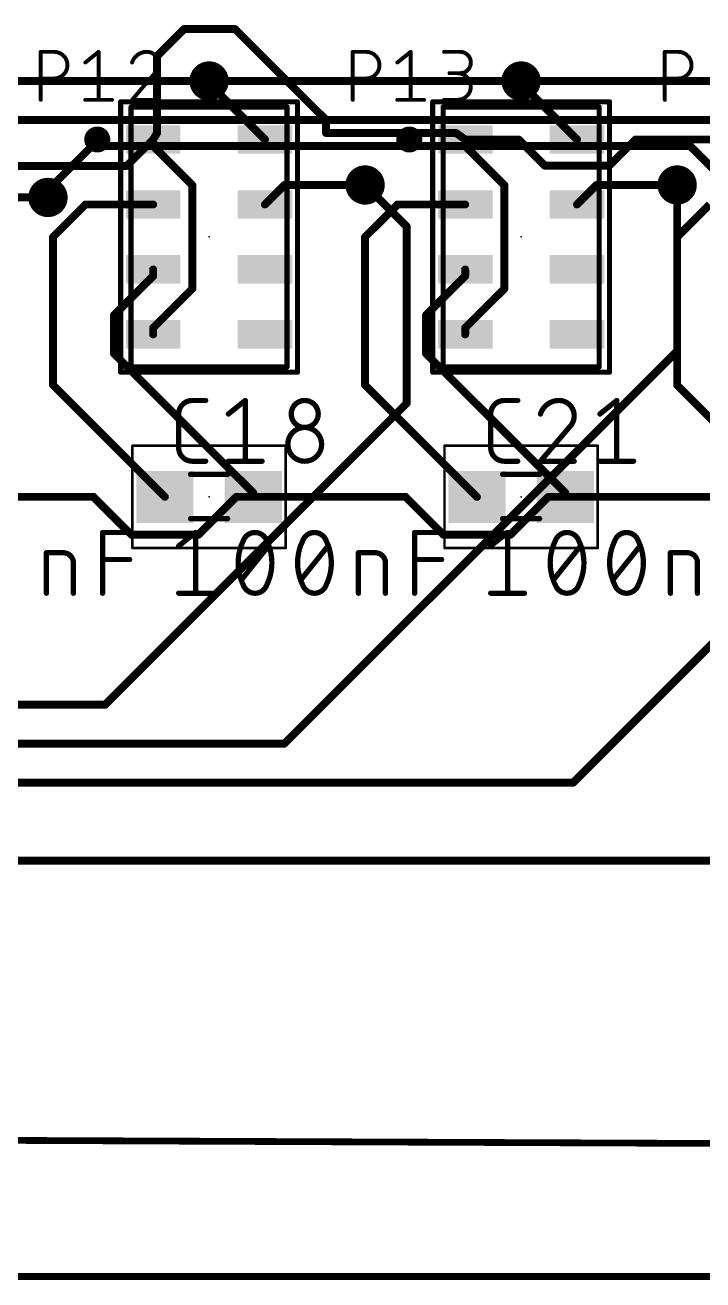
# Model space of a CAD drawing. Extents: x -6 to 135, y -6 to 36.
# Drawn here: x 93.46 to 106.5, y -4.07 to 20.08 of the extents above; entities that cross this region are included whole.
import ezdxf

# ---------------------------------------------------------------- set-up
doc = ezdxf.new("R2010")
doc.units = 0
for name, color, linetype in [('1', 12, 'CONTINUOUS'), ('16', 132, 'CONTINUOUS'), ('18', 110, 'CONTINUOUS'), ('20', 31, 'CONTINUOUS'), ('21', 253, 'CONTINUOUS'), ('23', 53, 'CONTINUOUS'), ('25', 253, 'CONTINUOUS'), ('27', 253, 'CONTINUOUS'), ('39', 12, 'CONTINUOUS'), ('47', 253, 'CONTINUOUS'), ('51', 253, 'CONTINUOUS')]:
    doc.layers.add(name, color=color, linetype=linetype)

# ---------------------------------------------------------------- blocks, each defined once
blk = doc.blocks.new('RECT')
blk.add_solid([(-0.5, -0.5), (0.5, -0.5), (-0.5, 0.5), (0.5, 0.5)])
blk = doc.blocks.new('ROUNDV')
at = {"const_width": 0.5}
blk.add_lwpolyline([(0, -0.25, 1), (0, 0.25, 1), (0, -0.25)], format="xyb", dxfattribs=at)

msp = doc.modelspace()

# ---------------------------------------------------------------- linework, layer by layer
at = {"layer": '1', "const_width": 0.1524}
for points in [[(96, 19.48), (96.52, 20)], [(96.52, 20), (97.5, 20)], [(97.5, 20), (99.25, 18.25)], [(96, 18), (96, 19.48)], [(97, 18.95), (97, 19)], [(103, 18.95), (103, 19)], [(98.075, 17.875), (97, 18.95)], [(104.075, 17.875), (103, 18.95)], [(99.25, 18.25), (99.25, 18)], [(95.417, 17.367), (95.925, 17.875)], [(95.925, 17.875), (96, 18)], [(95.925, 17.875), (95.925, 17.7483)], [(99.25, 18), (101.75, 18)], [(101.75, 18), (101.925, 17.875)], [(102.9517, 17.875), (101.925, 17.875)], [(101.925, 17.875), (101.925, 17.7483)], [(103.4553, 17.3714), (102.9517, 17.875)], [(105.1983, 17.875), (104.6947, 17.3714)], [(107.925, 17.875), (105.1983, 17.875)], [(95.925, 17.7483), (96.6786, 16.9947)], [(101.925, 17.7483), (102.6786, 16.9947)], [(95.417, 17.367), (90.433, 17.367)], [(104.6947, 17.3714), (103.4553, 17.3714)], [(96.6786, 16.9947), (96.6786, 15.0053)], [(98.075, 16.625), (98.45, 17)], [(98.45, 17), (100, 17)], [(102.6786, 16.9947), (102.6786, 15.0053)], [(104.075, 16.625), (104.45, 17)], [(104.45, 17), (106, 17)], [(92.2102, 16.7602), (93.9021, 16.7602)], [(94, 16), (94.625, 16.625)], [(94.625, 16.625), (95.925, 16.625)], [(100, 16), (100.625, 16.625)], [(100.625, 16.625), (101.925, 16.625)], [(106, 16), (106.625, 16.625)], [(94, 13.15), (94, 16)], [(100, 13.15), (100, 16)], [(106, 13.15), (106, 16)], [(95.925, 15.2483), (95.925, 15.375)], [(101.925, 15.2483), (101.925, 15.375)], [(95.1714, 14.4947), (95.925, 15.2483)], [(101.1714, 14.4947), (101.925, 15.2483)], [(96.6786, 15.0053), (95.925, 14.2517)], [(102.6786, 15.0053), (101.925, 14.2517)], [(95.1714, 13.7553), (95.1714, 14.4947)], [(101.1714, 13.7553), (101.1714, 14.4947)], [(95.925, 14.2517), (95.925, 14.125)], [(101.925, 14.2517), (101.925, 14.125)], [(97.85, 11.0767), (95.1714, 13.7553)], [(103.85, 11.0767), (101.1714, 13.7553)], [(96.15, 11), (94, 13.15)], [(102.15, 11), (100, 13.15)], [(108.15, 11), (106, 13.15)], [(97.85, 11), (97.85, 11.0767)], [(103.85, 11), (103.85, 11.0767)], [(94.7767, 11), (91.85, 11)], [(95.5053, 10.2714), (94.7767, 11)], [(97.5233, 11), (96.7947, 10.2714)], [(97.85, 11), (97.5233, 11)], [(100.7767, 11), (97.85, 11)], [(101.5053, 10.2714), (100.7767, 11)], [(103.5233, 11), (102.7947, 10.2714)], [(103.85, 11), (103.5233, 11)], [(103.85, 11), (106.7767, 11)], [(96.7947, 10.2714), (95.5053, 10.2714)], [(102.7947, 10.2714), (101.5053, 10.2714)], [(30, 4), (121, 4)]]:
    msp.add_lwpolyline(points, dxfattribs=at)
at = {"layer": '1', "const_width": 0.0762}
for points in [[(96.52, 20.0381, 1), (96.52, 19.9619)], [(96.5469, 19.9731, 1), (96.4931, 20.0269)], [(97.5269, 20.0269, 1), (97.4731, 19.9731)], [(97.5, 19.9619, 1), (97.5, 20.0381)], [(96.0381, 19.48, 1), (95.9619, 19.48)], [(95.9731, 19.5069, 1), (96.0269, 19.4531)], [(97.0381, 19, 1), (96.9619, 19)], [(103.0381, 19, 1), (102.9619, 19)], [(96.9619, 18.95, 1), (97.0381, 18.95)], [(97.0269, 18.9769, 1), (96.9731, 18.9231)], [(102.9619, 18.95, 1), (103.0381, 18.95)], [(103.0269, 18.9769, 1), (102.9731, 18.9231)], [(99.2881, 18.25, 1), (99.2119, 18.25)], [(99.2231, 18.2231, 1), (99.2769, 18.2769)], [(95.9631, 17.875, 1), (95.8869, 17.875)], [(95.8923, 17.8946, 1), (95.9577, 17.8554)], [(95.9519, 17.8481, 1), (95.8981, 17.9019)], [(95.9619, 18, 1), (96.0381, 18)], [(96.0327, 17.9804, 1), (95.9673, 18.0196)], [(98.0481, 17.8481, 1), (98.1019, 17.9019)], [(99.25, 18.0381, 1), (99.25, 17.9619)], [(99.2119, 18, 1), (99.2881, 18)], [(101.7721, 18.031, 1), (101.7279, 17.969)], [(101.75, 17.9619, 1), (101.75, 18.0381)], [(101.925, 17.9131, 1), (101.925, 17.8369)], [(101.9631, 17.875, 1), (101.8869, 17.875)], [(101.9029, 17.844, 1), (101.9471, 17.906)], [(102.9787, 17.9019, 1), (102.9248, 17.8481)], [(102.9517, 17.8369, 1), (102.9517, 17.9131)], [(104.0481, 17.8481, 1), (104.1019, 17.9019)], [(105.1983, 17.9131, 1), (105.1983, 17.8369)], [(105.2252, 17.8481, 1), (105.1713, 17.9019)], [(95.9519, 17.7752, 1), (95.8981, 17.7213)], [(95.8869, 17.7483, 1), (95.9631, 17.7483)], [(101.9519, 17.7752, 1), (101.8981, 17.7213)], [(101.8869, 17.7483, 1), (101.9631, 17.7483)], [(95.3901, 17.3939, 1), (95.4439, 17.3401)], [(95.417, 17.3289, 1), (95.417, 17.4051)], [(103.4553, 17.4095, 1), (103.4553, 17.3333)], [(103.4284, 17.3445, 1), (103.4823, 17.3983)], [(104.6677, 17.3983, 1), (104.7216, 17.3445)], [(104.6947, 17.3333, 1), (104.6947, 17.4095)], [(96.7167, 16.9947, 1), (96.6405, 16.9947)], [(96.6517, 16.9677, 1), (96.7055, 17.0216)], [(98.45, 17.0381, 1), (98.45, 16.9619)], [(98.4769, 16.9731, 1), (98.4231, 17.0269)], [(100, 16.9619, 1), (100, 17.0381)], [(102.7167, 16.9947, 1), (102.6405, 16.9947)], [(102.6517, 16.9677, 1), (102.7055, 17.0216)], [(104.45, 17.0381, 1), (104.45, 16.9619)], [(104.4769, 16.9731, 1), (104.4231, 17.0269)], [(106, 16.9619, 1), (106, 17.0381)], [(93.9021, 16.7221, 1), (93.9021, 16.7983)], [(94.625, 16.6631, 1), (94.625, 16.5869)], [(94.6519, 16.5981, 1), (94.5981, 16.6519)], [(95.925, 16.5869, 1), (95.925, 16.6631)], [(98.0481, 16.6519, 1), (98.1019, 16.5981)], [(100.625, 16.6631, 1), (100.625, 16.5869)], [(100.6519, 16.5981, 1), (100.5981, 16.6519)], [(101.925, 16.5869, 1), (101.925, 16.6631)], [(104.0481, 16.6519, 1), (104.1019, 16.5981)], [(94.0381, 16, 1), (93.9619, 16)], [(93.9731, 16.0269, 1), (94.0269, 15.9731)], [(100.0381, 16, 1), (99.9619, 16)], [(99.9731, 16.0269, 1), (100.0269, 15.9731)], [(106.0381, 16, 1), (105.9619, 16)], [(105.9731, 16.0269, 1), (106.0269, 15.9731)], [(95.9631, 15.375, 1), (95.8869, 15.375)], [(101.9631, 15.375, 1), (101.8869, 15.375)], [(95.8869, 15.2483, 1), (95.9631, 15.2483)], [(95.9519, 15.2213, 1), (95.8981, 15.2752)], [(101.8869, 15.2483, 1), (101.9631, 15.2483)], [(101.9519, 15.2213, 1), (101.8981, 15.2752)], [(96.6405, 15.0053, 1), (96.7167, 15.0053)], [(96.7055, 14.9784, 1), (96.6517, 15.0323)], [(102.6405, 15.0053, 1), (102.7167, 15.0053)], [(102.7055, 14.9784, 1), (102.6517, 15.0323)], [(95.2095, 14.4947, 1), (95.1333, 14.4947)], [(95.1445, 14.5216, 1), (95.1983, 14.4677)], [(101.2095, 14.4947, 1), (101.1333, 14.4947)], [(101.1445, 14.5216, 1), (101.1983, 14.4677)], [(95.9631, 14.2517, 1), (95.8869, 14.2517)], [(95.8981, 14.2787, 1), (95.9519, 14.2248)], [(101.9631, 14.2517, 1), (101.8869, 14.2517)], [(101.8981, 14.2787, 1), (101.9519, 14.2248)], [(95.8869, 14.125, 1), (95.9631, 14.125)], [(101.8869, 14.125, 1), (101.9631, 14.125)], [(95.1983, 13.7823, 1), (95.1445, 13.7284)], [(95.1333, 13.7553, 1), (95.2095, 13.7553)], [(101.1983, 13.7823, 1), (101.1445, 13.7284)], [(101.1333, 13.7553, 1), (101.2095, 13.7553)], [(93.9619, 13.15, 1), (94.0381, 13.15)], [(94.0269, 13.1769, 1), (93.9731, 13.1231)], [(99.9619, 13.15, 1), (100.0381, 13.15)], [(100.0269, 13.1769, 1), (99.9731, 13.1231)], [(105.9619, 13.15, 1), (106.0381, 13.15)], [(106.0269, 13.1769, 1), (105.9731, 13.1231)], [(97.8881, 11.0767, 1), (97.8119, 11.0767)], [(97.8231, 11.0498, 1), (97.8769, 11.1037)], [(103.8881, 11.0767, 1), (103.8119, 11.0767)], [(103.8231, 11.0498, 1), (103.8769, 11.1037)], [(94.8037, 11.0269, 1), (94.7498, 10.9731)], [(94.7767, 10.9619, 1), (94.7767, 11.0381)], [(96.1231, 10.9731, 1), (96.1769, 11.0269)], [(97.5233, 11.0381, 1), (97.5233, 10.9619)], [(97.5502, 10.9731, 1), (97.4963, 11.0269)], [(97.85, 11.0381, 1), (97.85, 10.9619)], [(97.8119, 11, 1), (97.8881, 11)], [(97.85, 10.9619, 1), (97.85, 11.0381)], [(100.8037, 11.0269, 1), (100.7498, 10.9731)], [(100.7767, 10.9619, 1), (100.7767, 11.0381)], [(102.1231, 10.9731, 1), (102.1769, 11.0269)], [(103.5233, 11.0381, 1), (103.5233, 10.9619)], [(103.5502, 10.9731, 1), (103.4963, 11.0269)], [(103.85, 11.0381, 1), (103.85, 10.9619)], [(103.8119, 11, 1), (103.8881, 11)], [(103.85, 10.9619, 1), (103.85, 11.0381)], [(95.5053, 10.3095, 1), (95.5053, 10.2333)], [(95.4784, 10.2445, 1), (95.5323, 10.2983)], [(96.7677, 10.2983, 1), (96.8216, 10.2445)], [(96.7947, 10.2333, 1), (96.7947, 10.3095)], [(101.5053, 10.3095, 1), (101.5053, 10.2333)], [(101.4784, 10.2445, 1), (101.5323, 10.2983)], [(102.7677, 10.2983, 1), (102.8216, 10.2445)], [(102.7947, 10.2333, 1), (102.7947, 10.3095)]]:
    msp.add_lwpolyline(points, format="xyb", dxfattribs=at)
at = {"layer": '16', "const_width": 0.1524}
for points in [[(91, 19), (97, 19)], [(97, 19), (103, 19)], [(103, 19), (109, 19)], [(27.702, 18.25), (116.5, 18.25)], [(94.75, 17.75), (94, 17)], [(106.25, 17.75), (94.75, 17.75)], [(106.75, 17.25), (106.25, 17.75)], [(94, 17), (93.9021, 16.7602)], [(100, 17), (100.8, 16.2)], [(106, 13.8048), (106, 17)], [(100.8, 16.2), (100.8, 12.8)], [(98.4452, 6.25), (106, 13.8048)], [(100.8, 12.8), (95, 7)], [(104, 5.5), (106.75, 8.25)], [(95, 7), (18.4746, 7)], [(20.25, 6.25), (98.4452, 6.25)], [(18.75, 5.5), (104, 5.5)], [(30, 4), (121, 4)]]:
    msp.add_lwpolyline(points, dxfattribs=at)
at = {"layer": '16', "const_width": 0.0762}
for points in [[(97, 19.0381, 1), (97, 18.9619)], [(97, 18.9619, 1), (97, 19.0381)], [(103, 19.0381, 1), (103, 18.9619)], [(103, 18.9619, 1), (103, 19.0381)], [(94.75, 17.7881, 1), (94.75, 17.7119)], [(94.7769, 17.7231, 1), (94.7231, 17.7769)], [(106.2769, 17.7769, 1), (106.2231, 17.7231)], [(106.25, 17.7119, 1), (106.25, 17.7881)], [(93.9731, 17.0269, 1), (94.0269, 16.9731)], [(94.0353, 16.9856, 1), (93.9647, 17.0144)], [(100.0269, 17.0269, 1), (99.9731, 16.9731)], [(106.0381, 17, 1), (105.9619, 17)], [(93.8668, 16.7746, 1), (93.9373, 16.7458)], [(100.8381, 16.2, 1), (100.7619, 16.2)], [(100.7731, 16.1731, 1), (100.8269, 16.2269)], [(105.9619, 13.8048, 1), (106.0381, 13.8048)], [(106.0269, 13.7779, 1), (105.9731, 13.8317)], [(100.7619, 12.8, 1), (100.8381, 12.8)], [(100.8269, 12.7731, 1), (100.7731, 12.8269)], [(94.9731, 7.0269, 1), (95.0269, 6.9731)], [(95, 6.9619, 1), (95, 7.0381)], [(98.4183, 6.2769, 1), (98.4721, 6.2231)], [(98.4452, 6.2119, 1), (98.4452, 6.2881)], [(103.9731, 5.5269, 1), (104.0269, 5.4731)], [(104, 5.4619, 1), (104, 5.5381)]]:
    msp.add_lwpolyline(points, format="xyb", dxfattribs=at)
at = {"layer": '20'}
msp.add_line((119, 4), (32, 4), dxfattribs=at)
at = {"layer": '21', "const_width": 0.25}
for points in [[(94.85, 17.75, 1), (94.85, 18, 1), (94.85, 17.75)], [(100.85, 17.75, 1), (100.85, 18, 1), (100.85, 17.75)]]:
    msp.add_lwpolyline(points, format="xyb", dxfattribs=at)
at = {"layer": '23'}
for p in [(97, 16), (103, 16), (97, 11), (103, 11)]:
    msp.add_point(p, dxfattribs=at)
at = {"layer": '25'}
for points, const_width in [([(93.7631, 18.6381), (93.7631, 19.5619)], 0.0762), ([(93.7631, 19.5619), (94.0197, 19.5619)], 0.0762), ([(94.6201, 19.3566), (94.8767, 19.5619)], 0.0762), ([(94.8767, 19.5619), (94.8767, 18.6381)], 0.0762), ([(99.7631, 18.6381), (99.7631, 19.5619)], 0.0762), ([(99.7631, 19.5619), (100.0197, 19.5619)], 0.0762), ([(100.6201, 19.3566), (100.8767, 19.5619)], 0.0762), ([(100.8767, 19.5619), (100.8767, 18.6381)], 0.0762), ([(101.5201, 19.5619), (101.828, 19.5619)], 0.0762), ([(105.7631, 18.6381), (105.7631, 19.5619)], 0.0762), ([(105.7631, 19.5619), (106.0197, 19.5619)], 0.0762), ([(94.0197, 19.0487), (93.7631, 19.0487)], 0.0762), ([(95.9563, 19.1513), (95.5201, 18.6381)], 0.0762), ([(100.0197, 19.0487), (99.7631, 19.0487)], 0.0762), ([(101.828, 19.1513), (101.6227, 19.1513)], 0.0762), ([(106.0197, 19.0487), (105.7631, 19.0487)], 0.0762), ([(94.6201, 18.6381), (95.1333, 18.6381)], 0.0762), ([(95.5201, 18.6381), (96.0333, 18.6381)], 0.0762), ([(100.6201, 18.6381), (101.1333, 18.6381)], 0.0762), ([(101.5201, 18.6381), (101.7767, 18.6381)], 0.0762), ([(96.6754, 12.8542), (96.9351, 12.8542)], 0.1016), ([(97.3716, 12.5946), (97.6962, 12.8542)], 0.1016), ([(97.6962, 12.8542), (97.6962, 11.6858)], 0.1016), ([(102.6754, 12.8542), (102.9351, 12.8542)], 0.1016), ([(104.5146, 12.5946), (104.8392, 12.8542)], 0.1016), ([(104.8392, 12.8542), (104.8392, 11.6858)], 0.1016), ([(96.4158, 11.9454), (96.4158, 12.5946)], 0.1016), ([(102.4158, 11.9454), (102.4158, 12.5946)], 0.1016), ([(103.9234, 12.3349), (103.3716, 11.6858)], 0.1016), ([(96.9351, 11.6858), (96.6754, 11.6858)], 0.1016), ([(97.3716, 11.6858), (98.0207, 11.6858)], 0.1016), ([(102.9351, 11.6858), (102.6754, 11.6858)], 0.1016), ([(103.3716, 11.6858), (104.0207, 11.6858)], 0.1016), ([(104.5146, 11.6858), (105.1637, 11.6858)], 0.1016)]:
    msp.add_lwpolyline(points, dxfattribs=dict(at, const_width=const_width))
for points, const_width in [([(93.7631, 19.581, 1), (93.7631, 19.5429)], 0.0381), ([(93.7822, 19.5619, 1), (93.7441, 19.5619)], 0.0381), ([(94.0197, 19.0487, 1), (94.0197, 19.5619)], 0.0762), ([(94.0197, 19.581, 1), (94.0197, 19.5429)], 0.0381), ([(94.0197, 19.5429, 1), (94.0197, 19.581)], 0.0381), ([(94.8957, 19.5619, 1), (94.8576, 19.5619)], 0.0381), ([(94.8886, 19.547, 1), (94.8648, 19.5768)], 0.0381), ([(95.8024, 19.5619, 0.3252), (95.5201, 19.3566)], 0.0762), ([(96.0333, 19.3309, 0.4142), (95.8024, 19.5619)], 0.0762), ([(95.8024, 19.5809, 1), (95.8024, 19.5428)], 0.0381), ([(95.8024, 19.5429, 1), (95.8023, 19.5809)], 0.0381), ([(99.7631, 19.581, 1), (99.7631, 19.5429)], 0.0381), ([(99.7822, 19.5619, 1), (99.7441, 19.5619)], 0.0381), ([(100.0197, 19.0487, 1), (100.0197, 19.5619)], 0.0762), ([(100.0197, 19.581, 1), (100.0197, 19.5429)], 0.0381), ([(100.0197, 19.5429, 1), (100.0197, 19.581)], 0.0381), ([(100.8957, 19.5619, 1), (100.8576, 19.5619)], 0.0381), ([(100.8886, 19.547, 1), (100.8648, 19.5768)], 0.0381), ([(101.5201, 19.581, 1), (101.5201, 19.5429)], 0.0381), ([(101.828, 19.1513, 1), (101.828, 19.5619)], 0.0762), ([(101.828, 19.581, 1), (101.828, 19.5429)], 0.0381), ([(101.828, 19.5429, 1), (101.828, 19.581)], 0.0381), ([(105.7631, 19.581, 1), (105.7631, 19.5429)], 0.0381), ([(105.7822, 19.5619, 1), (105.7441, 19.5619)], 0.0381), ([(106.0197, 19.0487, 1), (106.0197, 19.5619)], 0.0762), ([(106.0197, 19.581, 1), (106.0197, 19.5429)], 0.0381), ([(106.0197, 19.5429, 1), (106.0197, 19.581)], 0.0381), ([(94.6082, 19.3715, 1), (94.632, 19.3417)], 0.0381), ([(95.502, 19.3625, 1), (95.5382, 19.3507)], 0.0381), ([(95.9563, 19.1513, 0.2053), (96.0333, 19.3309)], 0.0762), ([(96.0523, 19.3309, 1), (96.0143, 19.3309)], 0.0381), ([(96.0143, 19.3309, 1), (96.0524, 19.3309)], 0.0381), ([(100.6082, 19.3715, 1), (100.632, 19.3417)], 0.0381), ([(93.7631, 19.0677, 1), (93.7631, 19.0296)], 0.0381), ([(94.0197, 19.0677, 1), (94.0197, 19.0296)], 0.0381), ([(94.0197, 19.0296, 1), (94.0197, 19.0677)], 0.0381), ([(95.9432, 19.1651, 1), (95.9695, 19.1375)], 0.0381), ([(95.9708, 19.139, 1), (95.9418, 19.1637)], 0.0381), ([(99.7631, 19.0677, 1), (99.7631, 19.0296)], 0.0381), ([(100.0197, 19.0677, 1), (100.0197, 19.0296)], 0.0381), ([(100.0197, 19.0296, 1), (100.0197, 19.0677)], 0.0381), ([(101.6227, 19.1704, 1), (101.6227, 19.1323)], 0.0381), ([(101.7767, 19.1704, 1), (101.7767, 19.1323)], 0.0381), ([(101.7767, 18.6381, 1), (101.7767, 19.1513)], 0.0762), ([(101.828, 19.1704, 1), (101.828, 19.1323)], 0.0381), ([(101.828, 19.1323, 1), (101.828, 19.1704)], 0.0381), ([(105.7631, 19.0677, 1), (105.7631, 19.0296)], 0.0381), ([(106.0197, 19.0677, 1), (106.0197, 19.0296)], 0.0381), ([(106.0197, 19.0296, 1), (106.0197, 19.0677)], 0.0381), ([(93.7441, 18.6381, 1), (93.7822, 18.6381)], 0.0381), ([(94.6201, 18.6572, 1), (94.6201, 18.6191)], 0.0381), ([(94.8576, 18.6381, 1), (94.8957, 18.6381)], 0.0381), ([(95.1333, 18.6191, 1), (95.1333, 18.6572)], 0.0381), ([(95.5201, 18.6572, 1), (95.5201, 18.6191)], 0.0381), ([(95.5056, 18.6504, 1), (95.5346, 18.6258)], 0.0381), ([(96.0333, 18.6191, 1), (96.0333, 18.6572)], 0.0381), ([(99.7441, 18.6381, 1), (99.7822, 18.6381)], 0.0381), ([(100.6201, 18.6572, 1), (100.6201, 18.6191)], 0.0381), ([(100.8576, 18.6381, 1), (100.8957, 18.6381)], 0.0381), ([(101.1333, 18.6191, 1), (101.1333, 18.6572)], 0.0381), ([(101.5201, 18.6572, 1), (101.5201, 18.6191)], 0.0381), ([(101.7767, 18.6572, 1), (101.7767, 18.6191)], 0.0381), ([(101.7767, 18.6191, 1), (101.7767, 18.6572)], 0.0381), ([(105.7441, 18.6381, 1), (105.7822, 18.6381)], 0.0381), ([(96.6754, 12.8542, 0.4142), (96.4158, 12.5946)], 0.1016), ([(96.6754, 12.8796, 1), (96.6754, 12.8288)], 0.0508), ([(96.6754, 12.8288, 1), (96.6754, 12.8796)], 0.0508), ([(96.9351, 12.8288, 1), (96.9351, 12.8796)], 0.0508), ([(97.7216, 12.8542, 1), (97.6708, 12.8542)], 0.0508), ([(97.712, 12.8344, 1), (97.6803, 12.874)], 0.0508), ([(99.0988, 12.5946, 1), (98.5795, 12.5946)], 0.1016), ([(102.6754, 12.8542, 0.4142), (102.4158, 12.5946)], 0.1016), ([(102.6754, 12.8796, 1), (102.6754, 12.8288)], 0.0508), ([(102.6754, 12.8288, 1), (102.6754, 12.8796)], 0.0508), ([(102.9351, 12.8288, 1), (102.9351, 12.8796)], 0.0508), ([(103.7286, 12.8542, 0.3252), (103.3716, 12.5946)], 0.1016), ([(104.0207, 12.5621, 0.4142), (103.7286, 12.8542)], 0.1016), ([(103.7286, 12.8796, 1), (103.7286, 12.8288)], 0.0508), ([(103.7286, 12.8288, 1), (103.7286, 12.8796)], 0.0508), ([(104.8646, 12.8542, 1), (104.8138, 12.8542)], 0.0508), ([(104.855, 12.8344, 1), (104.8233, 12.874)], 0.0508), ([(96.4412, 12.5946, 1), (96.3904, 12.5946)], 0.0508), ([(96.3904, 12.5946, 1), (96.4412, 12.5946)], 0.0508), ([(97.3558, 12.6144, 1), (97.3875, 12.5747)], 0.0508), ([(98.5795, 12.5946, 1), (99.0988, 12.5946)], 0.1016), ([(98.6049, 12.5946, 1), (98.5541, 12.5946)], 0.0508), ([(98.5541, 12.5946, 1), (98.6049, 12.5946)], 0.0508), ([(99.1242, 12.5946, 1), (99.0734, 12.5946)], 0.0508), ([(99.0734, 12.5946, 1), (99.1242, 12.5946)], 0.0508), ([(102.4412, 12.5946, 1), (102.3904, 12.5946)], 0.0508), ([(102.3904, 12.5946, 1), (102.4412, 12.5946)], 0.0508), ([(103.3475, 12.6024, 1), (103.3958, 12.5867)], 0.0508), ([(103.9234, 12.3349, 0.2053), (104.0207, 12.5621)], 0.1016), ([(104.0461, 12.5621, 1), (103.9953, 12.5621)], 0.0508), ([(103.9953, 12.5621, 1), (104.0461, 12.5621)], 0.0508), ([(104.4987, 12.6144, 1), (104.5305, 12.5747)], 0.0508), ([(99.1637, 12.0104, 1), (98.5146, 12.0104)], 0.1016), ([(103.9058, 12.3533, 1), (103.9409, 12.3165)], 0.0508), ([(103.9427, 12.3185, 1), (103.904, 12.3514)], 0.0508), ([(96.4158, 11.9454, 0.4142), (96.6754, 11.6858)], 0.1016), ([(96.4412, 11.9454, 1), (96.3904, 11.9454)], 0.0508), ([(96.3904, 11.9454, 1), (96.4412, 11.9454)], 0.0508), ([(98.5146, 12.0104, 1), (99.1637, 12.0104)], 0.1016), ([(98.54, 12.0104, 1), (98.4892, 12.0104)], 0.0508), ([(98.4892, 12.0104, 1), (98.54, 12.0104)], 0.0508), ([(99.1891, 12.0104, 1), (99.1383, 12.0104)], 0.0508), ([(99.1383, 12.0104, 1), (99.1891, 12.0104)], 0.0508), ([(102.4158, 11.9454, 0.4142), (102.6754, 11.6858)], 0.1016), ([(102.4412, 11.9454, 1), (102.3904, 11.9454)], 0.0508), ([(102.3904, 11.9454, 1), (102.4412, 11.9454)], 0.0508), ([(96.6754, 11.7112, 1), (96.6754, 11.6604)], 0.0508), ([(96.6754, 11.6604, 1), (96.6754, 11.7112)], 0.0508), ([(96.9351, 11.6604, 1), (96.9351, 11.7112)], 0.0508), ([(97.3716, 11.7112, 1), (97.3716, 11.6604)], 0.0508), ([(97.6708, 11.6858, 1), (97.7216, 11.6858)], 0.0508), ([(98.0207, 11.6604, 1), (98.0207, 11.7112)], 0.0508), ([(102.6754, 11.7112, 1), (102.6754, 11.6604)], 0.0508), ([(102.6754, 11.6604, 1), (102.6754, 11.7112)], 0.0508), ([(102.9351, 11.6604, 1), (102.9351, 11.7112)], 0.0508), ([(103.3716, 11.7112, 1), (103.3716, 11.6604)], 0.0508), ([(103.3523, 11.7023, 1), (103.391, 11.6693)], 0.0508), ([(104.0207, 11.6604, 1), (104.0207, 11.7112)], 0.0508), ([(104.5146, 11.7112, 1), (104.5146, 11.6604)], 0.0508), ([(104.8138, 11.6858, 1), (104.8646, 11.6858)], 0.0508), ([(105.1637, 11.6604, 1), (105.1637, 11.7112)], 0.0508)]:
    msp.add_lwpolyline(points, format="xyb", dxfattribs=dict(at, const_width=const_width))
at = {"layer": '27', "const_width": 0.1016}
for points in [[(94.952, 9.1458), (94.952, 10.3142)], [(94.952, 10.3142), (95.4712, 10.3142)], [(96.4158, 10.0546), (96.7404, 10.3142)], [(96.7404, 10.3142), (96.7404, 9.1458)], [(100.952, 9.1458), (100.952, 10.3142)], [(100.952, 10.3142), (101.4712, 10.3142)], [(102.4158, 10.0546), (102.7404, 10.3142)], [(102.7404, 10.3142), (102.7404, 9.1458)], [(93.8716, 9.1458), (93.8716, 9.9247)], [(93.8716, 9.9247), (94.1962, 9.9247)], [(97.6237, 9.4054), (98.143, 10.0546)], [(98.7667, 9.4054), (99.286, 10.0546)], [(99.8716, 9.1458), (99.8716, 9.9247)], [(99.8716, 9.9247), (100.1962, 9.9247)], [(103.6237, 9.4054), (104.143, 10.0546)], [(104.7667, 9.4054), (105.286, 10.0546)], [(105.8716, 9.1458), (105.8716, 9.9247)], [(105.8716, 9.9247), (106.1962, 9.9247)], [(94.3909, 9.73), (94.3909, 9.1458)], [(94.952, 9.7949), (95.4712, 9.7949)], [(100.3909, 9.73), (100.3909, 9.1458)], [(100.952, 9.7949), (101.4712, 9.7949)], [(106.3909, 9.73), (106.3909, 9.1458)], [(96.4158, 9.1458), (97.0649, 9.1458)], [(102.4158, 9.1458), (103.0649, 9.1458)]]:
    msp.add_lwpolyline(points, dxfattribs=at)
at = {"layer": '27'}
for points, const_width in [([(94.9774, 10.3142, 1), (94.9266, 10.3142)], 0.0508), ([(94.952, 10.3396, 1), (94.952, 10.2888)], 0.0508), ([(95.4712, 10.2888, 1), (95.4712, 10.3396)], 0.0508), ([(96.7658, 10.3142, 1), (96.715, 10.3142)], 0.0508), ([(96.7562, 10.2944, 1), (96.7245, 10.334)], 0.0508), ([(97.6562, 10.1519, 0.1139), (97.5588, 9.73)], 0.1016), ([(97.6321, 10.1602, 1), (97.6802, 10.1437)], 0.0508), ([(97.8834, 10.3142, 0.3205), (97.6562, 10.1519)], 0.1016), ([(97.679, 10.1408, 1), (97.6333, 10.1631)], 0.0508), ([(97.8833, 10.3396, 1), (97.8834, 10.2888)], 0.0508), ([(98.1105, 10.1519, 0.3205), (97.8834, 10.3142)], 0.1016), ([(97.8833, 10.2888, 1), (97.8834, 10.3396)], 0.0508), ([(98.1334, 10.1631, 1), (98.0877, 10.1408)], 0.0508), ([(98.2079, 9.73, 0.1139), (98.1105, 10.1519)], 0.1016), ([(98.0865, 10.1437, 1), (98.1346, 10.1602)], 0.0508), ([(98.7992, 10.1519, 0.1139), (98.7018, 9.73)], 0.1016), ([(98.7751, 10.1602, 1), (98.8232, 10.1437)], 0.0508), ([(99.0263, 10.3142, 0.3205), (98.7992, 10.1519)], 0.1016), ([(98.822, 10.1408, 1), (98.7763, 10.1631)], 0.0508), ([(99.2535, 10.1519, 0.3205), (99.0263, 10.3142)], 0.1016), ([(99.0263, 10.3396, 1), (99.0263, 10.2888)], 0.0508), ([(99.0263, 10.2888, 1), (99.0263, 10.3396)], 0.0508), ([(99.2764, 10.1631, 1), (99.2307, 10.1408)], 0.0508), ([(99.3509, 9.73, 0.1139), (99.2535, 10.1519)], 0.1016), ([(99.2295, 10.1437, 1), (99.2776, 10.1602)], 0.0508), ([(100.9774, 10.3142, 1), (100.9266, 10.3142)], 0.0508), ([(100.952, 10.3396, 1), (100.952, 10.2888)], 0.0508), ([(101.4712, 10.2888, 1), (101.4712, 10.3396)], 0.0508), ([(102.7658, 10.3142, 1), (102.715, 10.3142)], 0.0508), ([(102.7562, 10.2944, 1), (102.7245, 10.334)], 0.0508), ([(103.6562, 10.1519, 0.1139), (103.5588, 9.73)], 0.1016), ([(103.6321, 10.1602, 1), (103.6802, 10.1437)], 0.0508), ([(103.8834, 10.3142, 0.3205), (103.6562, 10.1519)], 0.1016), ([(103.679, 10.1408, 1), (103.6333, 10.1631)], 0.0508), ([(103.8833, 10.3396, 1), (103.8834, 10.2888)], 0.0508), ([(104.1105, 10.1519, 0.3205), (103.8834, 10.3142)], 0.1016), ([(103.8833, 10.2888, 1), (103.8834, 10.3396)], 0.0508), ([(104.1334, 10.1631, 1), (104.0877, 10.1408)], 0.0508), ([(104.2079, 9.73, 0.1139), (104.1105, 10.1519)], 0.1016), ([(104.0865, 10.1437, 1), (104.1346, 10.1602)], 0.0508), ([(104.7992, 10.1519, 0.1139), (104.7018, 9.73)], 0.1016), ([(104.7751, 10.1602, 1), (104.8232, 10.1437)], 0.0508), ([(105.0263, 10.3142, 0.3205), (104.7992, 10.1519)], 0.1016), ([(104.822, 10.1408, 1), (104.7763, 10.1631)], 0.0508), ([(105.2535, 10.1519, 0.3205), (105.0263, 10.3142)], 0.1016), ([(105.0263, 10.3396, 1), (105.0263, 10.2888)], 0.0508), ([(105.0263, 10.2888, 1), (105.0263, 10.3396)], 0.0508), ([(105.2764, 10.1631, 1), (105.2307, 10.1408)], 0.0508), ([(105.3509, 9.73, 0.1139), (105.2535, 10.1519)], 0.1016), ([(105.2295, 10.1437, 1), (105.2776, 10.1602)], 0.0508), ([(93.897, 9.9247, 1), (93.8462, 9.9247)], 0.0508), ([(93.8716, 9.9501, 1), (93.8716, 9.8993)], 0.0508), ([(94.3909, 9.73, 0.4142), (94.1962, 9.9247)], 0.1016), ([(94.1962, 9.9501, 1), (94.1962, 9.8993)], 0.0508), ([(94.1962, 9.8993, 1), (94.1962, 9.9501)], 0.0508), ([(96.3999, 10.0744, 1), (96.4317, 10.0347)], 0.0508), ([(98.1628, 10.0387, 1), (98.1232, 10.0704)], 0.0508), ([(99.3058, 10.0387, 1), (99.2662, 10.0704)], 0.0508), ([(99.897, 9.9247, 1), (99.8462, 9.9247)], 0.0508), ([(99.8716, 9.9501, 1), (99.8716, 9.8993)], 0.0508), ([(100.3909, 9.73, 0.4142), (100.1962, 9.9247)], 0.1016), ([(100.1962, 9.9501, 1), (100.1962, 9.8993)], 0.0508), ([(100.1962, 9.8993, 1), (100.1962, 9.9501)], 0.0508), ([(102.3999, 10.0744, 1), (102.4317, 10.0347)], 0.0508), ([(104.1628, 10.0387, 1), (104.1232, 10.0704)], 0.0508), ([(105.3058, 10.0387, 1), (105.2662, 10.0704)], 0.0508), ([(105.897, 9.9247, 1), (105.8462, 9.9247)], 0.0508), ([(105.8716, 9.9501, 1), (105.8716, 9.8993)], 0.0508), ([(106.3909, 9.73, 0.4142), (106.1962, 9.9247)], 0.1016), ([(106.1962, 9.9501, 1), (106.1962, 9.8993)], 0.0508), ([(106.1962, 9.8993, 1), (106.1962, 9.9501)], 0.0508), ([(94.4163, 9.73, 1), (94.3655, 9.73)], 0.0508), ([(94.3655, 9.73, 1), (94.4163, 9.73)], 0.0508), ([(94.952, 9.8203, 1), (94.952, 9.7695)], 0.0508), ([(95.4712, 9.7695, 1), (95.4712, 9.8203)], 0.0508), ([(97.5588, 9.73, 0.1139), (97.6562, 9.3081)], 0.1016), ([(97.5842, 9.73, 1), (97.5334, 9.73)], 0.0508), ([(97.5334, 9.73, 1), (97.5842, 9.73)], 0.0508), ([(98.1105, 9.3081, 0.1139), (98.2079, 9.73)], 0.1016), ([(98.2333, 9.73, 1), (98.1825, 9.73)], 0.0508), ([(98.1825, 9.73, 1), (98.2333, 9.73)], 0.0508), ([(98.7018, 9.73, 0.1139), (98.7992, 9.3081)], 0.1016), ([(98.7272, 9.73, 1), (98.6764, 9.73)], 0.0508), ([(98.6764, 9.73, 1), (98.7272, 9.73)], 0.0508), ([(99.2535, 9.3081, 0.1139), (99.3509, 9.73)], 0.1016), ([(99.3763, 9.73, 1), (99.3255, 9.73)], 0.0508), ([(99.3255, 9.73, 1), (99.3763, 9.73)], 0.0508), ([(100.4163, 9.73, 1), (100.3655, 9.73)], 0.0508), ([(100.3655, 9.73, 1), (100.4163, 9.73)], 0.0508), ([(100.952, 9.8203, 1), (100.952, 9.7695)], 0.0508), ([(101.4712, 9.7695, 1), (101.4712, 9.8203)], 0.0508), ([(103.5588, 9.73, 0.1139), (103.6562, 9.3081)], 0.1016), ([(103.5842, 9.73, 1), (103.5334, 9.73)], 0.0508), ([(103.5334, 9.73, 1), (103.5842, 9.73)], 0.0508), ([(104.1105, 9.3081, 0.1139), (104.2079, 9.73)], 0.1016), ([(104.2333, 9.73, 1), (104.1825, 9.73)], 0.0508), ([(104.1825, 9.73, 1), (104.2333, 9.73)], 0.0508), ([(104.7018, 9.73, 0.1139), (104.7992, 9.3081)], 0.1016), ([(104.7272, 9.73, 1), (104.6764, 9.73)], 0.0508), ([(104.6764, 9.73, 1), (104.7272, 9.73)], 0.0508), ([(105.2535, 9.3081, 0.1139), (105.3509, 9.73)], 0.1016), ([(105.3763, 9.73, 1), (105.3255, 9.73)], 0.0508), ([(105.3255, 9.73, 1), (105.3763, 9.73)], 0.0508), ([(106.4163, 9.73, 1), (106.3655, 9.73)], 0.0508), ([(106.3655, 9.73, 1), (106.4163, 9.73)], 0.0508), ([(97.6039, 9.4213, 1), (97.6435, 9.3896)], 0.0508), ([(98.7469, 9.4213, 1), (98.7865, 9.3896)], 0.0508), ([(103.6039, 9.4213, 1), (103.6435, 9.3896)], 0.0508), ([(104.7469, 9.4213, 1), (104.7865, 9.3896)], 0.0508), ([(96.4158, 9.1712, 1), (96.4158, 9.1204)], 0.0508), ([(97.0649, 9.1204, 1), (97.0649, 9.1712)], 0.0508), ([(97.6802, 9.3163, 1), (97.6321, 9.2998)], 0.0508), ([(97.6562, 9.3081, 0.3205), (97.8834, 9.1458)], 0.1016), ([(97.6333, 9.2969, 1), (97.679, 9.3192)], 0.0508), ([(97.8833, 9.1712, 1), (97.8834, 9.1204)], 0.0508), ([(97.8834, 9.1458, 0.3205), (98.1105, 9.3081)], 0.1016), ([(97.8833, 9.1204, 1), (97.8834, 9.1712)], 0.0508), ([(98.0877, 9.3192, 1), (98.1334, 9.2969)], 0.0508), ([(98.1346, 9.2998, 1), (98.0865, 9.3163)], 0.0508), ([(98.8232, 9.3163, 1), (98.7751, 9.2998)], 0.0508), ([(98.7992, 9.3081, 0.3205), (99.0263, 9.1458)], 0.1016), ([(98.7763, 9.2969, 1), (98.822, 9.3192)], 0.0508), ([(99.0263, 9.1458, 0.3205), (99.2535, 9.3081)], 0.1016), ([(99.0263, 9.1712, 1), (99.0263, 9.1204)], 0.0508), ([(99.0263, 9.1204, 1), (99.0263, 9.1712)], 0.0508), ([(99.2307, 9.3192, 1), (99.2764, 9.2969)], 0.0508), ([(99.2776, 9.2998, 1), (99.2295, 9.3163)], 0.0508), ([(102.4158, 9.1712, 1), (102.4158, 9.1204)], 0.0508), ([(103.0649, 9.1204, 1), (103.0649, 9.1712)], 0.0508), ([(103.6802, 9.3163, 1), (103.6321, 9.2998)], 0.0508), ([(103.6562, 9.3081, 0.3205), (103.8834, 9.1458)], 0.1016), ([(103.6333, 9.2969, 1), (103.679, 9.3192)], 0.0508), ([(103.8833, 9.1712, 1), (103.8834, 9.1204)], 0.0508), ([(103.8834, 9.1458, 0.3205), (104.1105, 9.3081)], 0.1016), ([(103.8833, 9.1204, 1), (103.8834, 9.1712)], 0.0508), ([(104.0877, 9.3192, 1), (104.1334, 9.2969)], 0.0508), ([(104.1346, 9.2998, 1), (104.0865, 9.3163)], 0.0508), ([(104.8232, 9.3163, 1), (104.7751, 9.2998)], 0.0508), ([(104.7992, 9.3081, 0.3205), (105.0263, 9.1458)], 0.1016), ([(104.7763, 9.2969, 1), (104.822, 9.3192)], 0.0508), ([(105.0263, 9.1458, 0.3205), (105.2535, 9.3081)], 0.1016), ([(105.0263, 9.1712, 1), (105.0263, 9.1204)], 0.0508), ([(105.0263, 9.1204, 1), (105.0263, 9.1712)], 0.0508), ([(105.2307, 9.3192, 1), (105.2764, 9.2969)], 0.0508), ([(105.2776, 9.2998, 1), (105.2295, 9.3163)], 0.0508), ([(93.8462, 9.1458, 1), (93.897, 9.1458)], 0.0508), ([(94.3655, 9.1458, 1), (94.4163, 9.1458)], 0.0508), ([(94.9266, 9.1458, 1), (94.9774, 9.1458)], 0.0508), ([(96.715, 9.1458, 1), (96.7658, 9.1458)], 0.0508), ([(99.8462, 9.1458, 1), (99.897, 9.1458)], 0.0508), ([(100.3655, 9.1458, 1), (100.4163, 9.1458)], 0.0508), ([(100.9266, 9.1458, 1), (100.9774, 9.1458)], 0.0508), ([(102.715, 9.1458, 1), (102.7658, 9.1458)], 0.0508), ([(105.8462, 9.1458, 1), (105.897, 9.1458)], 0.0508), ([(106.3655, 9.1458, 1), (106.4163, 9.1458)], 0.0508)]:
    msp.add_lwpolyline(points, format="xyb", dxfattribs=dict(at, const_width=const_width))
at = {"layer": '39'}
for points, const_width in [([(95.3, 13.4), (95.3, 18.6)], 0.1), ([(95.3, 18.6), (98.7, 18.6)], 0.1), ([(98.7, 18.6), (98.7, 13.4)], 0.1), ([(101.3, 13.4), (101.3, 18.6)], 0.1), ([(101.3, 18.6), (104.7, 18.6)], 0.1), ([(104.7, 18.6), (104.7, 13.4)], 0.1), ([(98.7, 13.4), (95.3, 13.4)], 0.1), ([(104.7, 13.4), (101.3, 13.4)], 0.1), ([(95.527, 11.983), (98.473, 11.983)], 0.0508), ([(95.527, 10.017), (95.527, 11.983)], 0.0508), ([(98.473, 11.983), (98.473, 10.017)], 0.0508), ([(101.527, 11.983), (104.473, 11.983)], 0.0508), ([(101.527, 10.017), (101.527, 11.983)], 0.0508), ([(104.473, 11.983), (104.473, 10.017)], 0.0508), ([(98.473, 10.017), (95.527, 10.017)], 0.0508), ([(104.473, 10.017), (101.527, 10.017)], 0.0508)]:
    msp.add_lwpolyline(points, dxfattribs=dict(at, const_width=const_width))
for points, const_width in [([(95.325, 18.6, 1), (95.275, 18.6)], 0.05), ([(95.3, 18.625, 1), (95.3, 18.575)], 0.05), ([(98.725, 18.6, 1), (98.675, 18.6)], 0.05), ([(98.7, 18.575, 1), (98.7, 18.625)], 0.05), ([(101.325, 18.6, 1), (101.275, 18.6)], 0.05), ([(101.3, 18.625, 1), (101.3, 18.575)], 0.05), ([(104.725, 18.6, 1), (104.675, 18.6)], 0.05), ([(104.7, 18.575, 1), (104.7, 18.625)], 0.05), ([(95.3, 13.425, 1), (95.3, 13.375)], 0.05), ([(95.275, 13.4, 1), (95.325, 13.4)], 0.05), ([(98.675, 13.4, 1), (98.725, 13.4)], 0.05), ([(98.7, 13.375, 1), (98.7, 13.425)], 0.05), ([(101.3, 13.425, 1), (101.3, 13.375)], 0.05), ([(101.275, 13.4, 1), (101.325, 13.4)], 0.05), ([(104.675, 13.4, 1), (104.725, 13.4)], 0.05), ([(104.7, 13.375, 1), (104.7, 13.425)], 0.05), ([(95.527, 11.9957, 1), (95.527, 11.9703)], 0.0254), ([(95.5397, 11.983, 1), (95.5143, 11.983)], 0.0254), ([(98.4857, 11.983, 1), (98.4603, 11.983)], 0.0254), ([(98.473, 11.9703, 1), (98.473, 11.9957)], 0.0254), ([(101.527, 11.9957, 1), (101.527, 11.9703)], 0.0254), ([(101.5397, 11.983, 1), (101.5143, 11.983)], 0.0254), ([(104.4857, 11.983, 1), (104.4603, 11.983)], 0.0254), ([(104.473, 11.9703, 1), (104.473, 11.9957)], 0.0254), ([(95.527, 10.0297, 1), (95.527, 10.0043)], 0.0254), ([(95.5143, 10.017, 1), (95.5397, 10.017)], 0.0254), ([(98.4603, 10.017, 1), (98.4857, 10.017)], 0.0254), ([(98.473, 10.0043, 1), (98.473, 10.0297)], 0.0254), ([(101.527, 10.0297, 1), (101.527, 10.0043)], 0.0254), ([(101.5143, 10.017, 1), (101.5397, 10.017)], 0.0254), ([(104.4603, 10.017, 1), (104.4857, 10.017)], 0.0254), ([(104.473, 10.0043, 1), (104.473, 10.0297)], 0.0254)]:
    msp.add_lwpolyline(points, format="xyb", dxfattribs=dict(at, const_width=const_width))
at = {"layer": '47', "const_width": 0.13}
for points in [[(9.654, -1.0157), (123.924, -1.5152)], [(0.065, -4), (126.935, -4)]]:
    msp.add_lwpolyline(points, dxfattribs=at)
at = {"layer": '51'}
for points, const_width in [([(95.5, 16.5), (95.5, 18.5)], 0.1), ([(95.5, 18.5), (98.5, 18.5)], 0.1), ([(98.5, 13.5), (98.5, 18.5)], 0.1), ([(101.5, 16.5), (101.5, 18.5)], 0.1), ([(101.5, 18.5), (104.5, 18.5)], 0.1), ([(104.5, 13.5), (104.5, 18.5)], 0.1), ([(95.5, 13.5), (95.5, 16.5)], 0.1), ([(101.5, 13.5), (101.5, 16.5)], 0.1), ([(95.5, 13.5), (98.5, 13.5)], 0.1), ([(101.5, 13.5), (104.5, 13.5)], 0.1), ([(96.644, 11.432), (97.356, 11.432)], 0.1016), ([(102.644, 11.432), (103.356, 11.432)], 0.1016), ([(96.644, 10.581), (97.356, 10.581)], 0.1016), ([(102.644, 10.581), (103.356, 10.581)], 0.1016)]:
    msp.add_lwpolyline(points, dxfattribs=dict(at, const_width=const_width))
for points, const_width in [([(95.525, 18.5, 1), (95.475, 18.5)], 0.05), ([(95.5, 18.525, 1), (95.5, 18.475)], 0.05), ([(98.525, 18.5, 1), (98.475, 18.5)], 0.05), ([(98.5, 18.475, 1), (98.5, 18.525)], 0.05), ([(101.525, 18.5, 1), (101.475, 18.5)], 0.05), ([(101.5, 18.525, 1), (101.5, 18.475)], 0.05), ([(104.525, 18.5, 1), (104.475, 18.5)], 0.05), ([(104.5, 18.475, 1), (104.5, 18.525)], 0.05), ([(95.525, 16.5, 1), (95.475, 16.5)], 0.05), ([(95.475, 16.5, 1), (95.525, 16.5)], 0.05), ([(101.525, 16.5, 1), (101.475, 16.5)], 0.05), ([(101.475, 16.5, 1), (101.525, 16.5)], 0.05), ([(95.5, 13.525, 1), (95.5, 13.475)], 0.05), ([(95.475, 13.5, 1), (95.525, 13.5)], 0.05), ([(98.475, 13.5, 1), (98.525, 13.5)], 0.05), ([(98.5, 13.475, 1), (98.5, 13.525)], 0.05), ([(101.5, 13.525, 1), (101.5, 13.475)], 0.05), ([(101.475, 13.5, 1), (101.525, 13.5)], 0.05), ([(104.475, 13.5, 1), (104.525, 13.5)], 0.05), ([(104.5, 13.475, 1), (104.5, 13.525)], 0.05), ([(96.644, 11.4574, 1), (96.644, 11.4066)], 0.0508), ([(97.356, 11.4066, 1), (97.356, 11.4574)], 0.0508), ([(102.644, 11.4574, 1), (102.644, 11.4066)], 0.0508), ([(103.356, 11.4066, 1), (103.356, 11.4574)], 0.0508), ([(96.644, 10.6064, 1), (96.644, 10.5556)], 0.0508), ([(97.356, 10.5556, 1), (97.356, 10.6064)], 0.0508), ([(102.644, 10.6064, 1), (102.644, 10.5556)], 0.0508), ([(103.356, 10.5556, 1), (103.356, 10.6064)], 0.0508)]:
    msp.add_lwpolyline(points, format="xyb", dxfattribs=dict(at, const_width=const_width))

# ---------------------------------------------------------------- block references
at = {"layer": '1', "xscale": 0.55, "yscale": 1.05, "rotation": 270}
for p in [(95.925, 17.875), (98.075, 17.875), (101.925, 17.875), (104.075, 17.875), (95.925, 16.625), (98.075, 16.625), (101.925, 16.625), (104.075, 16.625), (95.925, 15.375), (98.075, 15.375), (101.925, 15.375), (104.075, 15.375), (95.925, 14.125), (98.075, 14.125), (101.925, 14.125), (104.075, 14.125)]:
    msp.add_blockref('RECT', p, dxfattribs=at)
at = {"layer": '1', "xscale": 1.1}
for p in [(96.15, 11), (97.85, 11), (102.15, 11), (103.85, 11)]:
    msp.add_blockref('RECT', p, dxfattribs=at)
at = {"layer": '18', "xscale": 0.7564, "yscale": 0.7564}
for p in [(97, 19), (97, 19), (103, 19), (103, 19), (100, 17), (100, 17), (106, 17), (106, 17), (93.9021, 16.7602), (93.9021, 16.7602)]:
    msp.add_blockref('ROUNDV', p, dxfattribs=at)
at = {"layer": '51', "xscale": 0.5001, "yscale": 0.95}
for p in [(96.4119, 11.0051), (97.5803, 11.0051), (102.4119, 11.0051), (103.5803, 11.0051)]:
    msp.add_blockref('RECT', p, dxfattribs=at)

doc.saveas('drawing.dxf')
